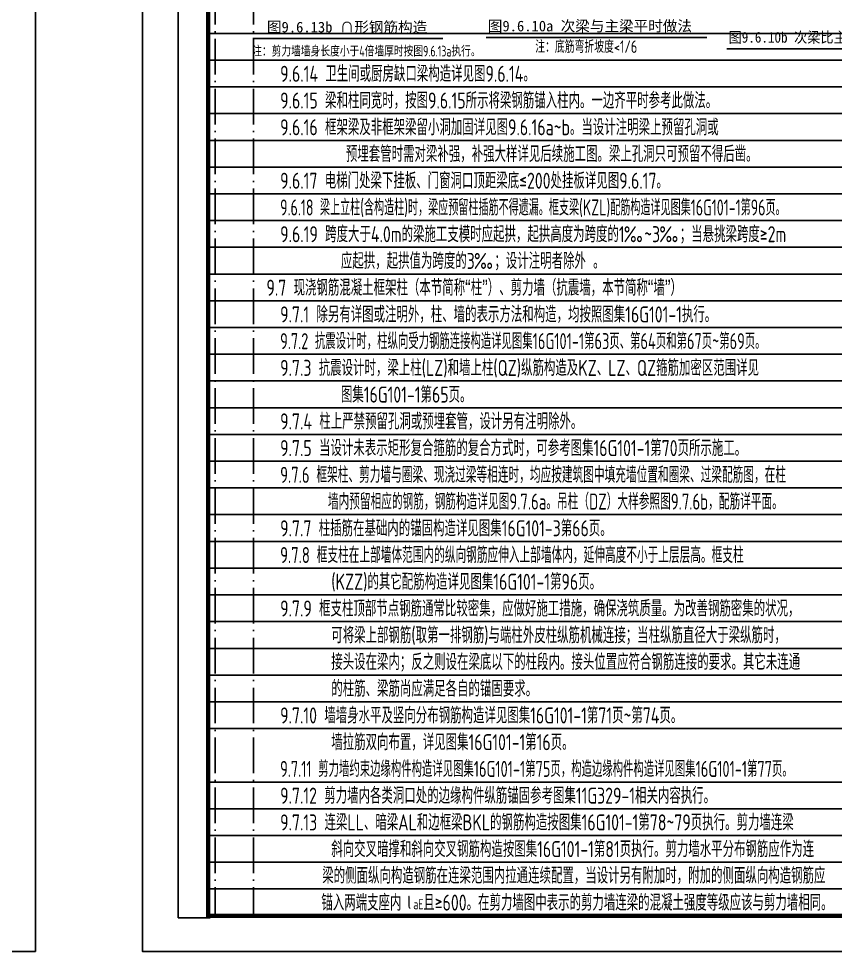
# Model space of a CAD drawing. Extents: x -655480 to 203344, y -294099 to 287156.
# Drawn here: x -541878 to -518980, y 166782 to 192946 of the extents above; entities that cross this region are included whole.
import ezdxf
from ezdxf.enums import TextEntityAlignment as Align

# ---------------------------------------------------------------- set-up
doc = ezdxf.new("R2010")
doc.units = 0
doc.header["$LTSCALE"] = 1000
doc.linetypes.add('D1', pattern=[14, 10, -2, 0, -2])
doc.layers.get('DEFPOINTS').update_dxf_attribs({"linetype": 'CONTINUOUS'})
doc.layers.add('C-SHET-TTLB', color=11, linetype='CONTINUOUS')
doc.layers.add('S-DETL-TEXT', color=7, linetype='CONTINUOUS')
doc.layers.add('S-1-TEXT', color=7, linetype='CONTINUOUS', lineweight=18)
doc.styles.add('TS', font='tssdeng.shx', dxfattribs={"width": 0.7, "bigfont": 'tssdchn.shx'})
doc.styles.add('TSSD_Label', font='Tssdeng.shx', dxfattribs={"width": 0.7, "bigfont": 'hztxt.shx'})
doc.styles.add('华文行楷', font='tssdeng.shx', dxfattribs={"width": 0.75, "height": 350, "bigfont": 'hztxt.shx'})
doc.styles.add('黑体', font='simhei.ttf')

msp = doc.modelspace()

# ---------------------------------------------------------------- linework, layer by layer
at = {"layer": 'C-SHET-TTLB'}
for p in [(-537407.71, 225242.28), (-536507.71, 167722.28)]:
    msp.add_line(p, (-537407.71, 167722.28), dxfattribs=at)
for points in [[(-541407.71, 226182.28), (-541407.71, 166782.28), (-625507.71, 166782.28), (-625507.71, 226182.28)], [(-433307.71, 226182.28), (-433307.71, 166782.28), (-538407.71, 166782.28), (-538407.71, 226182.28)]]:
    msp.add_lwpolyline(points, close=True, dxfattribs=at)
at = {"layer": 'C-SHET-TTLB', "const_width": 120}
msp.add_lwpolyline([(-536567.71, 225182.28), (-434307.71, 225182.28), (-434307.71, 167782.28), (-536567.71, 167782.28)], close=True, dxfattribs=at)
at = {"layer": 'DEFPOINTS', "color": 252, "linetype": 'D1', "ltscale": 0.1}
for p, q in [((-536367.71, 221782.28), (-536367.71, 167782.28)), ((-535295.71, 221782.28), (-535295.71, 167782.28))]:
    msp.add_line(p, q, dxfattribs=at)
at = {"layer": 'DEFPOINTS', "color": 252}
for p, q in [((-536567.71, 192532.28), (-463007.71, 192532.28)), ((-536567.71, 191782.28), (-463007.71, 191782.28)), ((-536567.71, 191032.28), (-463007.71, 191032.28)), ((-536567.71, 190282.28), (-463007.71, 190282.28)), ((-536567.71, 189532.28), (-463007.71, 189532.28)), ((-536567.71, 188782.28), (-463007.71, 188782.28)), ((-536567.71, 188032.28), (-463007.71, 188032.28)), ((-536567.71, 187282.28), (-463007.71, 187282.28)), ((-536567.71, 186532.28), (-463007.71, 186532.28)), ((-536567.71, 185782.28), (-463007.71, 185782.28)), ((-536567.71, 185032.28), (-463007.71, 185032.28)), ((-536567.71, 184282.28), (-463007.71, 184282.28)), ((-536567.71, 183532.28), (-463007.71, 183532.28)), ((-536567.71, 182782.28), (-463007.71, 182782.28)), ((-536567.71, 182032.28), (-463007.71, 182032.28)), ((-536567.71, 181282.28), (-463007.71, 181282.28)), ((-536567.71, 180532.28), (-463007.71, 180532.28)), ((-536567.71, 179782.28), (-463007.71, 179782.28)), ((-536567.71, 179032.28), (-463007.71, 179032.28)), ((-536567.71, 178282.28), (-463007.71, 178282.28)), ((-536567.71, 177532.28), (-463007.71, 177532.28)), ((-536567.71, 176782.28), (-463007.71, 176782.28)), ((-536567.71, 176032.28), (-463007.71, 176032.28)), ((-536567.71, 175282.28), (-463007.71, 175282.28)), ((-536567.71, 174532.28), (-463007.71, 174532.28)), ((-536567.71, 173782.28), (-463007.71, 173782.28)), ((-536567.71, 173032.28), (-463007.71, 173032.28)), ((-536567.71, 171532.28), (-463007.71, 171532.28)), ((-536567.71, 170782.28), (-463007.71, 170782.28)), ((-536567.71, 170032.28), (-463007.71, 170032.28)), ((-536567.71, 169282.28), (-463007.71, 169282.28)), ((-536567.71, 168532.28), (-463007.71, 168532.28))]:
    msp.add_line(p, q, dxfattribs=at)
at = {"layer": 'S-DETL-TEXT', "const_width": 50}
for points in [[(-535317.07, 192388.46), (-529980.21, 192388.46)], [(-528776.23, 192419.47), (-522575.38, 192419.47)], [(-522024.85, 192101.37), (-516429.88, 192101.37)]]:
    msp.add_lwpolyline(points, dxfattribs=at)

# ---------------------------------------------------------------- texts
at = {"layer": 'S-1-TEXT'}
for s, height, style, width, p in [('9.6.14 卫生间或厨房缺口梁构造详见图9.6.14。', 450, 'TS', 0.75, (-534546.65, 191174.71)), ('9.6.15 梁和柱同宽时，按图9.6.15所示将梁钢筋锚入柱内。一边齐平时参考此做法。', 450, 'TS', 0.75, (-534546.65, 190424.71)), ('9.6.16 框架梁及非框架梁留小洞加固详见图9.6.16a~b。当设计注明梁上预留孔洞或', 450, 'TS', 0.75, (-534546.65, 189674.71)), ('         预埋套管时需对梁补强，补强大样详见后续施工图。梁上孔洞只可预留不得后凿。', 450, 'TS', 0.75, (-534546.65, 188924.71)), ('9.6.17 电梯门处梁下挂板、门窗洞口顶距梁底≤200处挂板详见图9.6.17。 ', 450, 'TS', 0.75, (-534546.65, 188174.71)), ('9.6.18 梁上立柱(含构造柱)时，梁应预留柱插筋不得遗漏。框支梁(KZL)配筋构造详见图集16G101-1第96页。', 450, 'TS', 0.66, (-534546.65, 187424.71)), ('9.6.19 跨度大于4.0m的梁施工支模时应起拱，起拱高度为跨度的1‰~3‰；当悬挑梁跨度≥2m', 450, 'TS', 0.75, (-534546.65, 186674.71)), ('        应起拱，起拱值为跨度的3‰；设计注明者除外 。', 450, 'TS', 0.75, (-534481.51, 185924.71)), ('9.7 现浇钢筋混凝土框架柱（本节简称“柱”）、剪力墙（抗震墙，本节简称“墙”）', 450, 'TS', 0.75, (-534930.89, 185174.71)), ('9.7.1 除另有详图或注明外，柱、墙的表示方法和构造，均按照图集16G101-1执行。', 450, 'TS', 0.75, (-534546.65, 184424.71)), ('9.7.2 抗震设计时，柱纵向受力钢筋连接构造详见图集16G101-1第63页、第64页和第67页~第69页。', 450, 'TS', 0.68, (-534546.65, 183674.71)), ('9.7.3 抗震设计时，梁上柱(LZ)和墙上柱(QZ)纵筋构造及KZ、LZ、QZ箍筋加密区范围详见', 450, 'TS', 0.75, (-534546.65, 182924.71)), ('        图集16G101-1第65页。', 450, 'TS', 0.75, (-534481.51, 182174.71)), ('9.7.4 柱上严禁预留孔洞或预埋套管，设计另有注明除外。', 450, 'TS', 0.75, (-534546.65, 181424.71)), ('9.7.5 当设计未表示矩形复合箍筋的复合方式时，可参考图集16G101-1第70页所示施工。', 450, 'TS', 0.75, (-534546.65, 180674.71)), ('9.7.6 框架柱、剪力墙与圈梁、现浇过梁等相连时，均应按建筑图中填充墙位置和圈梁、过梁配筋图，在柱', 450, 'TS', 0.7, (-534546.65, 179924.71)), ('       墙内预留相应的钢筋，钢筋构造详见图9.7.6a。吊柱（DZ）大样参照图9.7.6b，配筋详平面。', 450, 'TS', 0.7, (-534546.65, 179174.71)), ('9.7.7 柱插筋在基础内的锚固构造详见图集16G101-3第66页。', 450, 'TS', 0.75, (-534546.65, 178424.71)), ('9.7.8 框支柱在上部墙体范围内的纵向钢筋应伸入上部墙体内，延伸高度不小于上层层高。框支柱', 450, 'TS', 0.7, (-534546.65, 177674.71)), ('       (KZZ)的其它配筋构造详见图集16G101-1第96页。', 450, 'TS', 0.75, (-534546.65, 176924.71)), ('9.7.9 框支柱顶部节点钢筋通常比较密集，应做好施工措施，确保浇筑质量。为改善钢筋密集的状况，', 450, 'TS', 0.75, (-534546.65, 176174.71)), ('       可将梁上部钢筋(取第一排钢筋)与端柱外皮柱纵筋机械连接；当柱纵筋直径大于梁纵筋时，', 450, 'TS', 0.75, (-534546.65, 175424.71)), ('       接头设在梁内；反之则设在梁底以下的柱段内。接头位置应符合钢筋连接的要求。其它未连通', 450, 'TS', 0.75, (-534546.65, 174674.71)), ('       的柱筋、梁筋尚应满足各自的锚固要求。', 450, 'TS', 0.75, (-534546.65, 173924.71)), ('9.7.10 墙墙身水平及竖向分布钢筋构造详见图集16G101-1第71页~第74页。', 450, 'TS', 0.75, (-534546.65, 173174.71)), ('       墙拉筋双向布置，详见图集16G101-1第16页。', 450, 'TS', 0.75, (-534546.65, 172424.71)), ('9.7.11 剪力墙约束边缘构件构造详见图集16G101-1第75页，构造边缘构件构造详见图集16G101-1第77页。', 450, 'TS', 0.68, (-534546.65, 171674.71)), ('9.7.12 剪力墙内各类洞口处的边缘构件纵筋锚固参考图集11G329-1相关内容执行。', 450, 'TS', 0.75, (-534546.65, 170924.71)), ('9.7.13 连梁LL、暗梁AL和边框梁BKL的钢筋构造按图集16G101-1第78~79页执行。剪力墙连梁', 450, 'TS', 0.75, (-534546.65, 170174.71)), ('       斜向交叉暗撑和斜向交叉钢筋构造按图集16G101-1第81页执行。剪力墙水平分布钢筋应作为连', 450, 'TS', 0.75, (-534546.65, 169424.71)), ('梁的侧面纵向构造钢筋在连梁范围内拉通连续配置，当设计另有附加时，附加的侧面纵向构造钢筋应', 450, 'TS', 0.75, (-533365.16, 168683.32)), ('锚入两端支座内   且≥600。在剪力墙图中表示的剪力墙连梁的混凝土强度等级应该与剪力墙相同。', 450, 'TS', 0.75, (-533390.66, 167924.71)), ('l', 375, '华文行楷', 0.75, (-530976.27, 167974.76)), ('aE', 281.25, 'TS', 0.75, (-530814.13, 167962.94))]:
    msp.add_text(s, height=height, dxfattribs=dict(at, style=style, width=width)).set_placement(p)
at = {"layer": 'S-DETL-TEXT', "style": '黑体'}
msp.add_text('图9.6.13b ∩形钢筋构造', height=300, dxfattribs=at).set_placement((-532669, 192559.63), align=Align.CENTER)
msp.add_text('图9.6.10a 次梁与主梁平时做法', height=300, dxfattribs=at).set_placement((-528723.25, 192590.64))
at = {"layer": 'S-DETL-TEXT'}
for s, height, style, width, p in [('图9.6.10b 次梁比主梁低时做法', 300, '黑体', 0.9, (-521971.87, 192272.54)), ('注：底筋弯折坡度<1/6', 350, 'TS', 0.75, (-527393.94, 191985.56)), ('注：剪力墙墙身长度小于4倍墙厚时按图9.6.13a执行。', 300, 'TSSD_Label', 0.7, (-535330.04, 191884.69))]:
    msp.add_text(s, height=height, dxfattribs=dict(at, style=style, width=width)).set_placement(p)

doc.saveas('drawing.dxf')
